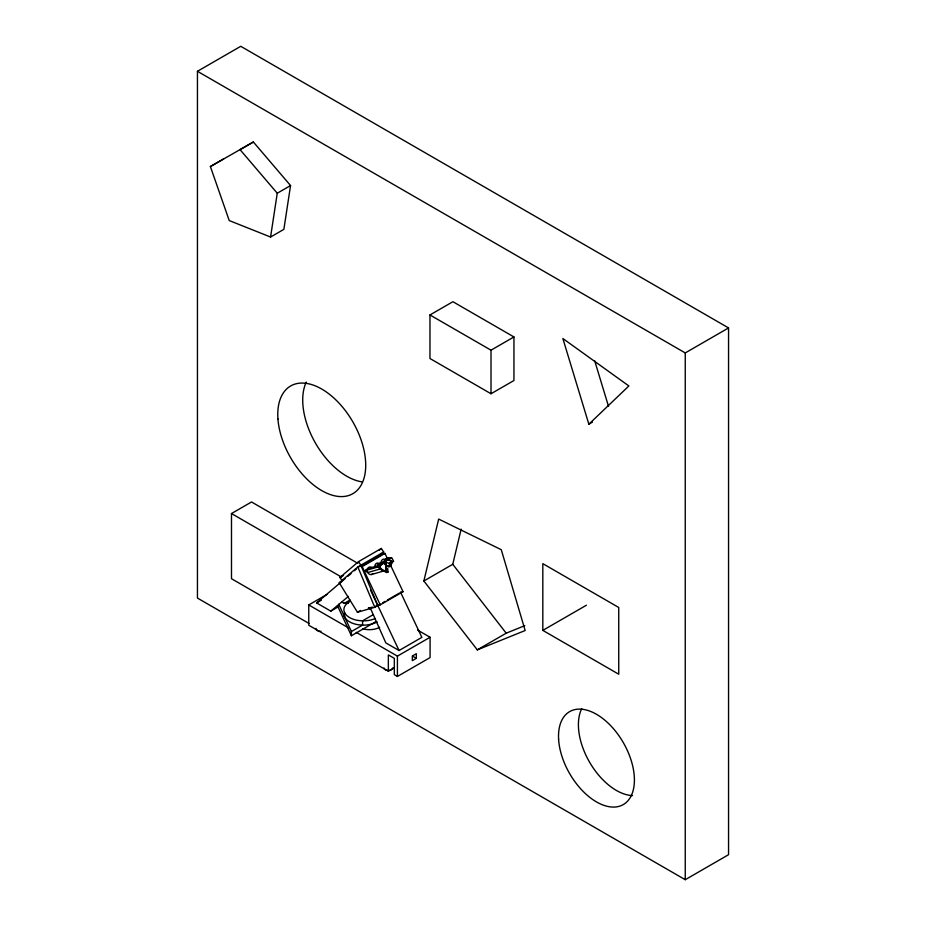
<?xml version="1.0" encoding="UTF-8"?>
<svg xmlns="http://www.w3.org/2000/svg" width="926" height="926" viewBox="0 0 926 926"><rect width="100%" height="100%" fill="white"/><g stroke="black" fill="none" stroke-linecap="round" stroke-linejoin="round"><path stroke-width="1.39" d="M270.566 237.033L277.256 193.233L240.066 149.665L253.365 141.991L290.556 185.559L283.865 229.359L270.566 237.033L229.231 220.55L210.387 166.553L223.675 158.878M423.865 580.984L438.669 519.081L501.267 549.697L525.158 630.525L477.318 649.867L423.865 580.984L452.756 564.304L461.16 529.14M385.471 570.057A3.878 3.137 73.9 0 0 385.968 569.328L386.281 568.448A3.878 3.137 73.9 0 0 385.922 565.52L385.401 564.675A3.878 3.137 73.9 0 0 383.121 563.297L382.299 563.332A3.878 3.137 73.9 0 0 380.378 564.883L380.077 565.763A3.878 3.137 73.9 0 0 380.436 568.691L380.956 569.536A3.878 3.137 73.9 0 0 383.225 570.914L384.406 570.775A3.878 3.137 73.9 0 0 386.327 569.235L385.748 564.571A3.878 3.137 73.9 0 0 383.48 563.193L380.424 565.659A3.878 3.137 73.9 0 0 380.783 568.587L384.093 570.798M385.725 566.376L386.026 569.177L387.6 568.865A3.878 3.137 73.9 0 1 385.679 570.416L383.734 570.891M385.61 559.154L383.48 561.665L389.371 563.332L391.501 560.832L385.61 559.154L385.61 561.11M387.01 565.589L389.371 566.261L391.501 563.749A3.762 3.044 73.9 0 0 391.814 561.827L393.55 561.33L392.022 558.077L388.885 558.262L389.661 558.748L390.286 558.575L389.314 558.008A3.762 3.044 73.9 0 0 385.98 559.42M588.855 424.212L628.87 385.968L562.858 338.511L588.855 424.212L592.409 422.163M380.216 604.169L374.775 607.306L357.448 612.236L339.252 582.79L342.284 581.042L339.923 577.477L358.512 561.631L381.327 548.458L383.688 552.012L377.125 557.614M339.252 582.79L357.841 566.943L383.688 552.012M338.002 606.958L330.802 611.125L316.611 602.93L345.352 578.426M347.748 576.377L351.035 573.576M354.311 570.786L356.498 568.923M358.686 567.059L360.874 565.196L358.512 561.631M379.139 550.322L381.327 548.458M330.802 611.125L348.419 596.39M380.899 568.761L367.83 572.534L364.971 570.717L367.622 568.68A3.878 3.137 73.9 0 1 371.245 567.198M378.04 564.767L377.449 564.791L380.111 562.742L385.193 561.272L385.934 564.872M364.971 570.717L377.681 567.048L385.193 561.272M197.446 71.302L240.748 46.3L728.554 327.931L728.554 854.698L685.252 879.7L197.446 598.069L197.446 71.302L685.252 352.933L728.554 327.931M277.256 193.233L290.556 185.559M429.965 314.956L452.907 301.714L513.942 336.948L513.942 380.517L491.011 393.747L429.965 358.512L429.965 314.956L491.011 350.19L513.942 336.948M309.029 623.476L231.488 578.715L231.488 513.548L251.536 501.973L357.83 563.344M339.923 577.477L343.523 575.393M360.92 566.585L382.542 554.107L384.961 553.401L387.381 558.505M384.961 553.401L362.147 566.573L380.239 604.852L403.053 591.679L390.39 564.883A3.762 3.044 73.9 0 0 390.98 564.351M386.651 559.732L389.939 557.834M394.407 667.715L388.353 671.211L308.763 625.258L308.763 604.944L326.901 594.469M387.438 559.779L391.247 557.579M316.611 602.93L321.415 600.164M391.432 562.545L393.55 561.33M344.009 603.497L350.016 600.025M357.448 612.236L360.48 610.489M382.612 602.78L385.019 601.391M387.415 600.013L399.43 593.08M373.259 614.644L362.575 620.814L362.575 625.096L351.405 631.544L351.405 635.745L375.759 621.682M368.432 607.942L370.932 609.389L385.829 642.899L399.06 650.527L421.874 637.354L400.541 592.212M356.209 632.342L397.416 656.129L430.081 637.273L430.081 657.587L397.416 676.443L394.326 674.66L394.326 658.363L388.353 654.913L388.353 671.211M416.33 658.34L412.325 660.655L412.325 656.025L416.33 653.71L416.33 658.34L412.764 656.279M477.318 649.867L506.198 633.187L524.799 625.663M542.821 630.386L618.742 674.221L618.742 607.491L542.821 563.656L542.821 630.386L586.413 605.222M210.387 166.553L253.365 141.991M377.449 564.791L382.878 563.216M380.69 564.906L367.622 568.68L367.367 569.432A3.878 3.137 73.9 0 0 367.263 570.404M371.349 574.56L384.058 570.879M387.647 568.703L388.006 572.106L386.385 572.569L377.681 567.048M400.622 592.385L403.053 591.679M375.146 606.31L380.239 604.852M368.479 608.208L372.472 607.074M341.567 602.375L348.211 603.405M231.488 513.548L341.532 577.083M417.591 630.062L430.081 637.273M308.763 604.944L348.72 628.013M385.366 570.428L388.006 572.106M390.286 558.575L389.418 558.031L389.661 558.748M452.756 564.304L506.198 633.187M370.574 590.244L372.379 594.075M372.854 595.071L399.06 650.527M338.742 604.273L351.405 631.544M337.585 605.963L351.405 635.745M360.874 565.196L377.808 605.558M357.841 566.943L374.775 607.306M594.677 360.746L608.521 406.364M685.252 352.933L685.252 879.7M491.011 350.19L491.011 393.747M397.416 656.129L397.416 676.443M391.501 560.832L391.501 563.749M389.371 563.332L389.371 566.261M344.576 612.537L344.576 616.82M361.765 481.821A62.192 35.906 60 0 1 314.782 441.91A62.192 35.906 60 0 1 306.251 382.125M632.539 795.584A53.685 30.998 60 0 1 589.793 762.561A53.685 30.998 60 0 1 581.713 708.703M381.153 562.522A3.762 3.044 73.9 0 1 384.961 559.316M372.761 573.738A3.878 3.137 73.9 0 1 368.247 573.206L367.726 572.361A3.878 3.137 73.9 0 1 367.39 571.411M374.926 566.203A3.519 2.847 73.9 0 1 378.526 563.286M391.374 562.858A3.519 2.847 73.9 0 1 388.642 566.874A3.519 2.847 73.9 0 1 385.772 562.209A3.519 2.847 73.9 0 1 389.996 560.6M390.598 561.214A3.519 2.847 73.9 0 1 391.073 561.989M377.148 621.867A19.481 11.239 0 0 1 363.386 625.154L358.339 624.772A19.481 11.239 0 0 1 343.905 613.915M375.238 618.545A19.481 11.239 0 0 1 363.386 620.871L358.339 620.489A19.481 11.239 0 0 1 349.611 601.68M320.963 631.312A4.456 2.57 0 0 1 316.021 628.395M379.683 627.296A14.851 8.577 0 0 1 362.853 628.8M392.647 667.982A4.294 2.477 0 0 1 388.353 670.447A4.294 2.477 0 0 1 384.058 667.982M277.939 418.992A62.192 35.906 60 0 0 346.984 495.977A62.192 35.906 60 0 0 340.305 404.512A62.192 35.906 60 0 0 277.939 418.992M558.598 739.122A53.685 30.998 60 0 0 617.584 806.696A53.685 30.998 60 0 0 613.22 728.438A53.685 30.998 60 0 0 558.598 739.122"/></g></svg>
